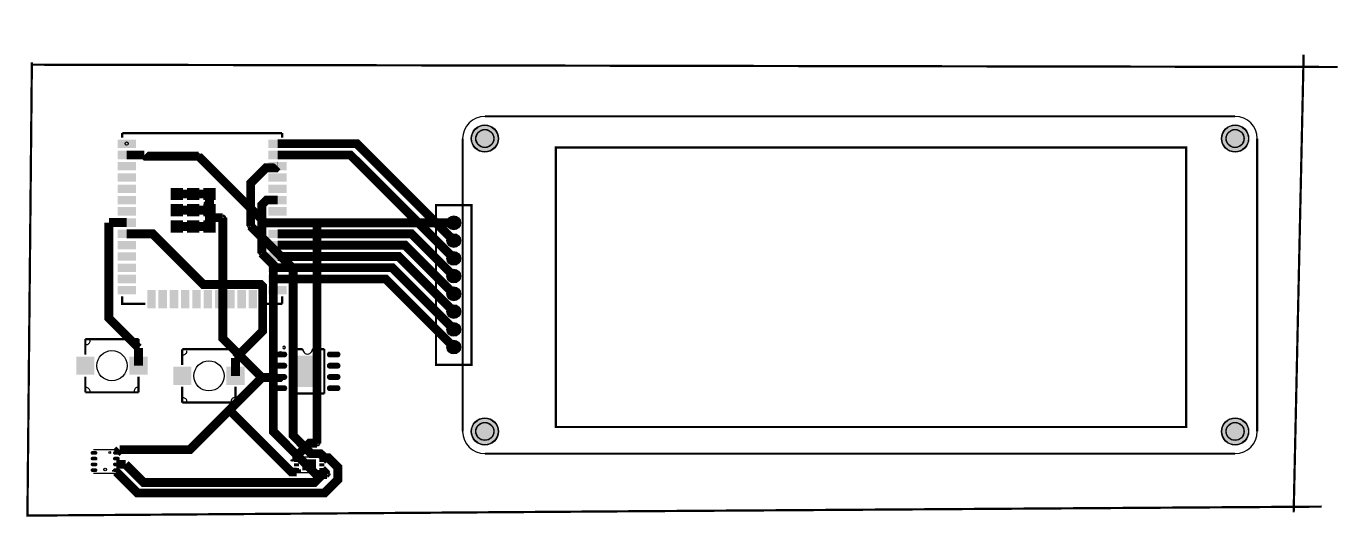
# Model space of a CAD drawing. Header units: millimetres. Extents: x 16 to 164, y -2 to 54.
import ezdxf

# ---------------------------------------------------------------- set-up
doc = ezdxf.new("R2010")
doc.units = ezdxf.units.MM
for name, color, linetype, true_color in [('BoardOutLine', 7, 'Continuous', 0xff00ff), ('BottomLayer', 7, 'Continuous', 0x0000ff), ('BottomSolderMaskLayer', 7, 'Continuous', 0xaa00ff), ('Document', 7, 'Continuous', 0xffffff), ('Hole', 7, 'Continuous', 0x222222), ('Multi-Layer', 7, 'Continuous', 0xc0c0c0), ('TopLayer', 7, 'Continuous', 0xff0000), ('TopPasteMaskLayer', 7, 'Continuous', 0x808080), ('TopSilkLayer', 7, 'Continuous', 0xffcc00), ('TopSolderMaskLayer', 7, 'Continuous', 0x800080)]:
    doc.layers.add(name, color=color, linetype=linetype, true_color=true_color)

msp = doc.modelspace()

# ---------------------------------------------------------------- hatches: boundary and pattern name
at = {"layer": 'BottomSolderMaskLayer'}
for points in [[(65.87, 40.96, 1), (68.92, 40.96, 1)], [(150.37, 40.96, 1), (153.42, 40.96, 1)], [(63.12, 31.46, 1), (64.67, 31.46, 1)], [(63.12, 29.46, 1), (64.67, 29.46, 1)], [(63.12, 27.46, 1), (64.67, 27.46, 1)], [(63.12, 25.46, 1), (64.67, 25.46, 1)], [(63.12, 23.46, 1), (64.67, 23.46, 1)], [(63.12, 21.46, 1), (64.67, 21.46, 1)], [(63.12, 19.46, 1), (64.67, 19.46, 1)], [(63.12, 17.46, 1), (64.67, 17.46, 1)], [(65.87, 7.96, 1), (68.92, 7.96, 1)], [(150.37, 7.96, 1), (153.42, 7.96, 1)]]:
    msp.add_hatch(color=256, dxfattribs=at).paths.add_polyline_path(points)
at = {"layer": 'Document'}
for points in [[(23.46, 5.5), (23.47, 5.5), (23.47, 5.57), (23.46, 5.57)], [(23.47, 5.61), (23.49, 5.61), (23.49, 5.67), (23.47, 5.67)], [(23.47, 5.48), (23.49, 5.48), (23.49, 5.58), (23.47, 5.58)], [(23.49, 5.48), (23.5, 5.48), (23.5, 5.68), (23.49, 5.68)], [(23.5, 5.54), (23.51, 5.54), (23.51, 5.69), (23.5, 5.69)], [(23.5, 5.47), (23.51, 5.47), (23.51, 5.53), (23.5, 5.53)], [(23.51, 5.65), (23.53, 5.65), (23.53, 5.69), (23.51, 5.69)], [(23.51, 5.55), (23.53, 5.55), (23.53, 5.61), (23.51, 5.61)], [(23.51, 5.47), (23.53, 5.47), (23.53, 5.51), (23.51, 5.51)], [(23.53, 5.67), (23.54, 5.67), (23.54, 5.69), (23.53, 5.69)], [(23.53, 5.57), (23.54, 5.57), (23.54, 5.6), (23.53, 5.6)], [(23.53, 5.47), (23.54, 5.47), (23.54, 5.5), (23.53, 5.5)], [(23.54, 5.67), (23.56, 5.67), (23.56, 5.69), (23.54, 5.69)], [(23.54, 5.57), (23.56, 5.57), (23.56, 5.6), (23.54, 5.6)], [(23.54, 5.47), (23.56, 5.47), (23.56, 5.5), (23.54, 5.5)], [(23.56, 5.64), (23.57, 5.64), (23.57, 5.69), (23.56, 5.69)], [(23.56, 5.55), (23.57, 5.55), (23.57, 5.62), (23.56, 5.62)], [(23.56, 5.47), (23.57, 5.47), (23.57, 5.51), (23.56, 5.51)], [(23.57, 5.47), (23.58, 5.47), (23.58, 5.69), (23.57, 5.69)], [(23.58, 5.6), (23.6, 5.6), (23.6, 5.68), (23.58, 5.68)], [(23.58, 5.48), (23.6, 5.48), (23.6, 5.58), (23.58, 5.58)], [(23.6, 5.61), (23.61, 5.61), (23.61, 5.67), (23.6, 5.67)], [(23.6, 5.48), (23.61, 5.48), (23.61, 5.58), (23.6, 5.58)], [(23.61, 5.51), (23.63, 5.51), (23.63, 5.55), (23.61, 5.55)], [(25.69, 5.65), (25.71, 5.65), (25.71, 5.62), (25.69, 5.62)], [(25.71, 5.65), (25.72, 5.65), (25.72, 5.62), (25.71, 5.62)], [(25.72, 5.67), (25.73, 5.67), (25.73, 5.62), (25.72, 5.62)], [(25.73, 5.68), (25.75, 5.68), (25.75, 5.64), (25.73, 5.64)], [(25.75, 5.68), (25.76, 5.68), (25.76, 5.47), (25.75, 5.47)], [(25.76, 5.69), (25.78, 5.69), (25.78, 5.47), (25.76, 5.47)], [(25.78, 5.69), (25.79, 5.69), (25.79, 5.47), (25.78, 5.47)], [(25.79, 5.69), (25.8, 5.69), (25.8, 5.47), (25.79, 5.47)]]:
    msp.add_hatch(color=256, dxfattribs=at).paths.add_polyline_path(points)
at = {"layer": 'Multi-Layer'}
for points in [[(65.9, 40.96, 1), (68.9, 40.96, 1)], [(150.4, 40.96, 1), (153.4, 40.96, 1)], [(63.15, 31.46, 1), (64.65, 31.46, 1)], [(63.15, 29.46, 1), (64.65, 29.46, 1)], [(63.15, 27.46, 1), (64.65, 27.46, 1)], [(63.15, 25.46, 1), (64.65, 25.46, 1)], [(63.15, 23.46, 1), (64.65, 23.46, 1)], [(63.15, 21.46, 1), (64.65, 21.46, 1)], [(63.15, 19.46, 1), (64.65, 19.46, 1)], [(63.15, 17.46, 1), (64.65, 17.46, 1)], [(65.9, 7.96, 1), (68.9, 7.96, 1)], [(150.4, 7.96, 1), (153.4, 7.96, 1)]]:
    msp.add_hatch(color=256, dxfattribs=at).paths.add_polyline_path(points)
at = {"layer": 'TopLayer'}
for points in [[(26.06, 40.83), (28.06, 40.83), (28.06, 39.93), (26.06, 39.93)], [(45.06, 39.93), (43.06, 39.93), (43.06, 40.83), (45.06, 40.83)], [(26.06, 39.56), (28.06, 39.56), (28.06, 38.66), (26.06, 38.66)], [(45.06, 38.66), (43.06, 38.66), (43.06, 39.56), (45.06, 39.56)], [(26.06, 38.29), (28.06, 38.29), (28.06, 37.39), (26.06, 37.39)], [(26.06, 37.02), (28.06, 37.02), (28.06, 36.12), (26.06, 36.12)], [(45.06, 37.39), (43.06, 37.39), (43.06, 38.29), (45.06, 38.29)], [(45.06, 36.12), (43.06, 36.12), (43.06, 37.02), (45.06, 37.02)], [(26.06, 35.75), (28.06, 35.75), (28.06, 34.85), (26.06, 34.85)], [(45.06, 34.85), (43.06, 34.85), (43.06, 35.75), (45.06, 35.75)], [(26.06, 34.48), (28.06, 34.48), (28.06, 33.58), (26.06, 33.58)], [(32.06, 34.05), (32.06, 35.38), (33.39, 35.38), (33.39, 34.05)], [(33.9, 34.05), (33.9, 35.38), (35.23, 35.38), (35.23, 34.05)], [(35.73, 34.05), (35.73, 35.38), (37.06, 35.38), (37.06, 34.05)], [(45.06, 33.58), (43.06, 33.58), (43.06, 34.48), (45.06, 34.48)], [(26.06, 33.21), (28.06, 33.21), (28.06, 32.31), (26.06, 32.31)], [(32.06, 32.21), (32.06, 33.54), (33.39, 33.54), (33.39, 32.21)], [(33.9, 32.21), (33.9, 33.54), (35.23, 33.54), (35.23, 32.21)], [(35.73, 32.21), (35.73, 33.54), (37.06, 33.54), (37.06, 32.21)], [(45.06, 32.31), (43.06, 32.31), (43.06, 33.21), (45.06, 33.21)], [(26.06, 31.94), (28.06, 31.94), (28.06, 31.04), (26.06, 31.04)], [(32.06, 30.38), (32.06, 31.71), (33.39, 31.71), (33.39, 30.38)], [(33.9, 30.38), (33.9, 31.71), (35.23, 31.71), (35.23, 30.38)], [(35.73, 30.38), (35.73, 31.71), (37.06, 31.71), (37.06, 30.38)], [(45.06, 31.04), (43.06, 31.04), (43.06, 31.94), (45.06, 31.94)], [(26.06, 30.67), (28.06, 30.67), (28.06, 29.77), (26.06, 29.77)], [(45.06, 29.77), (43.06, 29.77), (43.06, 30.67), (45.06, 30.67)], [(26.06, 29.4), (28.06, 29.4), (28.06, 28.5), (26.06, 28.5)], [(26.06, 28.13), (28.06, 28.13), (28.06, 27.23), (26.06, 27.23)], [(45.06, 28.5), (43.06, 28.5), (43.06, 29.4), (45.06, 29.4)], [(45.06, 27.23), (43.06, 27.23), (43.06, 28.13), (45.06, 28.13)], [(26.06, 26.86), (28.06, 26.86), (28.06, 25.96), (26.06, 25.96)], [(45.06, 25.96), (43.06, 25.96), (43.06, 26.86), (45.06, 26.86)], [(26.06, 25.59), (28.06, 25.59), (28.06, 24.69), (26.06, 24.69)], [(45.06, 24.69), (43.06, 24.69), (43.06, 25.59), (45.06, 25.59)], [(26.06, 24.32), (28.06, 24.32), (28.06, 23.42), (26.06, 23.42)], [(29.4, 23.87), (30.3, 23.87), (30.3, 21.87), (29.4, 21.87)], [(30.67, 23.87), (31.57, 23.87), (31.57, 21.87), (30.67, 21.87)], [(31.94, 23.87), (32.84, 23.87), (32.84, 21.87), (31.94, 21.87)], [(33.21, 23.87), (34.11, 23.87), (34.11, 21.87), (33.21, 21.87)], [(34.48, 23.87), (35.38, 23.87), (35.38, 21.87), (34.48, 21.87)], [(35.75, 23.87), (36.65, 23.87), (36.65, 21.87), (35.75, 21.87)], [(37.02, 23.87), (37.92, 23.87), (37.92, 21.87), (37.02, 21.87)], [(38.29, 23.87), (39.19, 23.87), (39.19, 21.87), (38.29, 21.87)], [(39.56, 23.87), (40.46, 23.87), (40.46, 21.87), (39.56, 21.87)], [(40.83, 23.87), (41.73, 23.87), (41.73, 21.87), (40.83, 21.87)], [(45.06, 23.42), (43.06, 23.42), (43.06, 24.32), (45.06, 24.32)], [(21.4, 16.37), (23.4, 16.37), (23.4, 14.37), (21.4, 14.37)], [(27.4, 16.37), (29.4, 16.37), (29.4, 14.37), (27.4, 14.37)], [(43.87, 16.34, -0.785398), (43.87, 16.94), (44.87, 16.94, -0.785398), (44.87, 16.34)], [(45.87, 16.48), (48.87, 16.48), (48.87, 12.98), (45.87, 12.98)], [(49.87, 16.34, -0.785398), (49.87, 16.94), (50.87, 16.94, -0.785398), (50.87, 16.34)], [(32.32, 15.22), (34.32, 15.22), (34.32, 13.22), (32.32, 13.22)], [(38.32, 15.22), (40.32, 15.22), (40.32, 13.22), (38.32, 13.22)], [(43.87, 15.07, -0.785398), (43.87, 15.67), (44.87, 15.67, -0.785398), (44.87, 15.07)], [(49.87, 15.07, -0.785398), (49.87, 15.67), (50.87, 15.67, -0.785398), (50.87, 15.07)], [(43.87, 13.8, -0.785398), (43.87, 14.4), (44.87, 14.4, -0.785398), (44.87, 13.8)], [(49.87, 13.8, -0.785398), (49.87, 14.4), (50.87, 14.4, -0.785398), (50.87, 13.8)], [(43.87, 12.53, -0.785398), (43.87, 13.13), (44.87, 13.13, -0.785398), (44.87, 12.53)], [(49.87, 12.53, -0.785398), (49.87, 13.13), (50.87, 13.13, -0.785398), (50.87, 12.53)], [(23.18, 5.37, -0.785398), (23.18, 5.73), (23.58, 5.73, -0.785398), (23.58, 5.37)], [(23.18, 4.72, -0.785398), (23.18, 5.08), (23.58, 5.08, -0.785398), (23.58, 4.72)], [(25.7, 5.37, -0.785398), (25.7, 5.73), (26.1, 5.73, -0.785398), (26.1, 5.37)], [(25.7, 4.72, -0.785398), (25.7, 5.08), (26.1, 5.08, -0.785398), (26.1, 4.72)], [(45.95, 4.83), (46.45, 4.83), (46.45, 4.55), (45.95, 4.55)], [(46.88, 4.79), (48.38, 4.79), (48.38, 3.59), (46.88, 3.59)], [(48.8, 4.83), (49.31, 4.83), (49.31, 4.55), (48.8, 4.55)], [(23.18, 4.07, -0.785398), (23.18, 4.43), (23.58, 4.43, -0.785398), (23.58, 4.07)], [(23.18, 3.41, -0.785398), (23.18, 3.78), (23.58, 3.78, -0.785398), (23.58, 3.41)], [(25.7, 4.07, -0.785398), (25.7, 4.43), (26.1, 4.43, -0.785398), (26.1, 4.07)], [(25.7, 3.41, -0.785398), (25.7, 3.78), (26.1, 3.78, -0.785398), (26.1, 3.41)], [(45.95, 4.33), (46.45, 4.33), (46.45, 4.05), (45.95, 4.05)], [(45.95, 3.83), (46.45, 3.83), (46.45, 3.55), (45.95, 3.55)], [(48.8, 4.33), (49.31, 4.33), (49.31, 4.05), (48.8, 4.05)], [(48.8, 3.83), (49.31, 3.83), (49.31, 3.55), (48.8, 3.55)]]:
    msp.add_hatch(color=256, dxfattribs=at).paths.add_polyline_path(points)
at = {"layer": 'TopPasteMaskLayer'}
for points in [[(26.06, 40.83), (28.06, 40.83), (28.06, 39.93), (26.06, 39.93)], [(45.06, 39.93), (43.06, 39.93), (43.06, 40.83), (45.06, 40.83)], [(26.06, 39.56), (28.06, 39.56), (28.06, 38.66), (26.06, 38.66)], [(45.06, 38.66), (43.06, 38.66), (43.06, 39.56), (45.06, 39.56)], [(26.06, 38.29), (28.06, 38.29), (28.06, 37.39), (26.06, 37.39)], [(26.06, 37.02), (28.06, 37.02), (28.06, 36.12), (26.06, 36.12)], [(45.06, 37.39), (43.06, 37.39), (43.06, 38.29), (45.06, 38.29)], [(45.06, 36.12), (43.06, 36.12), (43.06, 37.02), (45.06, 37.02)], [(26.06, 35.75), (28.06, 35.75), (28.06, 34.85), (26.06, 34.85)], [(45.06, 34.85), (43.06, 34.85), (43.06, 35.75), (45.06, 35.75)], [(26.06, 34.48), (28.06, 34.48), (28.06, 33.58), (26.06, 33.58)], [(32.06, 34.05), (32.06, 35.38), (33.39, 35.38), (33.39, 34.05)], [(33.9, 34.05), (33.9, 35.38), (35.23, 35.38), (35.23, 34.05)], [(35.73, 34.05), (35.73, 35.38), (37.06, 35.38), (37.06, 34.05)], [(45.06, 33.58), (43.06, 33.58), (43.06, 34.48), (45.06, 34.48)], [(26.06, 33.21), (28.06, 33.21), (28.06, 32.31), (26.06, 32.31)], [(32.06, 32.21), (32.06, 33.54), (33.39, 33.54), (33.39, 32.21)], [(33.9, 32.21), (33.9, 33.54), (35.23, 33.54), (35.23, 32.21)], [(35.73, 32.21), (35.73, 33.54), (37.06, 33.54), (37.06, 32.21)], [(45.06, 32.31), (43.06, 32.31), (43.06, 33.21), (45.06, 33.21)], [(26.06, 31.94), (28.06, 31.94), (28.06, 31.04), (26.06, 31.04)], [(32.06, 30.38), (32.06, 31.71), (33.39, 31.71), (33.39, 30.38)], [(33.9, 30.38), (33.9, 31.71), (35.23, 31.71), (35.23, 30.38)], [(35.73, 30.38), (35.73, 31.71), (37.06, 31.71), (37.06, 30.38)], [(45.06, 31.04), (43.06, 31.04), (43.06, 31.94), (45.06, 31.94)], [(26.06, 30.67), (28.06, 30.67), (28.06, 29.77), (26.06, 29.77)], [(45.06, 29.77), (43.06, 29.77), (43.06, 30.67), (45.06, 30.67)], [(26.06, 29.4), (28.06, 29.4), (28.06, 28.5), (26.06, 28.5)], [(26.06, 28.13), (28.06, 28.13), (28.06, 27.23), (26.06, 27.23)], [(45.06, 28.5), (43.06, 28.5), (43.06, 29.4), (45.06, 29.4)], [(45.06, 27.23), (43.06, 27.23), (43.06, 28.13), (45.06, 28.13)], [(26.06, 26.86), (28.06, 26.86), (28.06, 25.96), (26.06, 25.96)], [(45.06, 25.96), (43.06, 25.96), (43.06, 26.86), (45.06, 26.86)], [(26.06, 25.59), (28.06, 25.59), (28.06, 24.69), (26.06, 24.69)], [(45.06, 24.69), (43.06, 24.69), (43.06, 25.59), (45.06, 25.59)], [(26.06, 24.32), (28.06, 24.32), (28.06, 23.42), (26.06, 23.42)], [(29.4, 23.87), (30.3, 23.87), (30.3, 21.87), (29.4, 21.87)], [(30.67, 23.87), (31.57, 23.87), (31.57, 21.87), (30.67, 21.87)], [(31.94, 23.87), (32.84, 23.87), (32.84, 21.87), (31.94, 21.87)], [(33.21, 23.87), (34.11, 23.87), (34.11, 21.87), (33.21, 21.87)], [(34.48, 23.87), (35.38, 23.87), (35.38, 21.87), (34.48, 21.87)], [(35.75, 23.87), (36.65, 23.87), (36.65, 21.87), (35.75, 21.87)], [(37.02, 23.87), (37.92, 23.87), (37.92, 21.87), (37.02, 21.87)], [(38.29, 23.87), (39.19, 23.87), (39.19, 21.87), (38.29, 21.87)], [(39.56, 23.87), (40.46, 23.87), (40.46, 21.87), (39.56, 21.87)], [(40.83, 23.87), (41.73, 23.87), (41.73, 21.87), (40.83, 21.87)], [(45.06, 23.42), (43.06, 23.42), (43.06, 24.32), (45.06, 24.32)], [(21.4, 16.37), (23.4, 16.37), (23.4, 14.37), (21.4, 14.37)], [(27.4, 16.37), (29.4, 16.37), (29.4, 14.37), (27.4, 14.37)], [(43.87, 16.34, -0.785398), (43.87, 16.94), (44.87, 16.94, -0.785398), (44.87, 16.34)], [(45.87, 16.48), (48.87, 16.48), (48.87, 12.98), (45.87, 12.98)], [(49.87, 16.34, -0.785398), (49.87, 16.94), (50.87, 16.94, -0.785398), (50.87, 16.34)], [(32.32, 15.22), (34.32, 15.22), (34.32, 13.22), (32.32, 13.22)], [(38.32, 15.22), (40.32, 15.22), (40.32, 13.22), (38.32, 13.22)], [(43.87, 15.07, -0.785398), (43.87, 15.67), (44.87, 15.67, -0.785398), (44.87, 15.07)], [(49.87, 15.07, -0.785398), (49.87, 15.67), (50.87, 15.67, -0.785398), (50.87, 15.07)], [(43.87, 13.8, -0.785398), (43.87, 14.4), (44.87, 14.4, -0.785398), (44.87, 13.8)], [(49.87, 13.8, -0.785398), (49.87, 14.4), (50.87, 14.4, -0.785398), (50.87, 13.8)], [(43.87, 12.53, -0.785398), (43.87, 13.13), (44.87, 13.13, -0.785398), (44.87, 12.53)], [(49.87, 12.53, -0.785398), (49.87, 13.13), (50.87, 13.13, -0.785398), (50.87, 12.53)], [(23.18, 5.37, -0.785398), (23.18, 5.73), (23.58, 5.73, -0.785398), (23.58, 5.37)], [(23.18, 4.72, -0.785398), (23.18, 5.08), (23.58, 5.08, -0.785398), (23.58, 4.72)], [(25.7, 5.37, -0.785398), (25.7, 5.73), (26.1, 5.73, -0.785398), (26.1, 5.37)], [(25.7, 4.72, -0.785398), (25.7, 5.08), (26.1, 5.08, -0.785398), (26.1, 4.72)], [(45.95, 4.83), (46.45, 4.83), (46.45, 4.55), (45.95, 4.55)], [(46.88, 4.79), (48.38, 4.79), (48.38, 3.59), (46.88, 3.59)], [(48.8, 4.83), (49.31, 4.83), (49.31, 4.55), (48.8, 4.55)], [(23.18, 4.07, -0.785398), (23.18, 4.43), (23.58, 4.43, -0.785398), (23.58, 4.07)], [(23.18, 3.41, -0.785398), (23.18, 3.78), (23.58, 3.78, -0.785398), (23.58, 3.41)], [(25.7, 4.07, -0.785398), (25.7, 4.43), (26.1, 4.43, -0.785398), (26.1, 4.07)], [(25.7, 3.41, -0.785398), (25.7, 3.78), (26.1, 3.78, -0.785398), (26.1, 3.41)], [(45.95, 4.33), (46.45, 4.33), (46.45, 4.05), (45.95, 4.05)], [(45.95, 3.83), (46.45, 3.83), (46.45, 3.55), (45.95, 3.55)], [(48.8, 4.33), (49.31, 4.33), (49.31, 4.05), (48.8, 4.05)], [(48.8, 3.83), (49.31, 3.83), (49.31, 3.55), (48.8, 3.55)]]:
    msp.add_hatch(color=256, dxfattribs=at).paths.add_polyline_path(points)
at = {"layer": 'TopSolderMaskLayer'}
for points in [[(65.87, 40.96, 1), (68.92, 40.96, 1)], [(150.37, 40.96, 1), (153.42, 40.96, 1)], [(26.03, 40.85), (28.09, 40.85), (28.09, 39.9), (26.03, 39.9)], [(45.09, 39.9), (43.03, 39.9), (43.03, 40.85), (45.09, 40.85)], [(26.03, 39.58), (28.09, 39.58), (28.09, 38.63), (26.03, 38.63)], [(45.09, 38.63), (43.03, 38.63), (43.03, 39.58), (45.09, 39.58)], [(26.03, 38.31), (28.09, 38.31), (28.09, 37.36), (26.03, 37.36)], [(26.03, 37.04), (28.09, 37.04), (28.09, 36.09), (26.03, 36.09)], [(45.09, 37.36), (43.03, 37.36), (43.03, 38.31), (45.09, 38.31)], [(45.09, 36.09), (43.03, 36.09), (43.03, 37.04), (45.09, 37.04)], [(26.03, 35.77), (28.09, 35.77), (28.09, 34.82), (26.03, 34.82)], [(45.09, 34.82), (43.03, 34.82), (43.03, 35.77), (45.09, 35.77)], [(26.03, 34.5), (28.09, 34.5), (28.09, 33.55), (26.03, 33.55)], [(32.03, 34.02), (32.03, 35.4), (33.42, 35.4), (33.42, 34.02)], [(33.87, 34.02), (33.87, 35.4), (35.25, 35.4), (35.25, 34.02)], [(35.7, 34.02), (35.7, 35.4), (37.09, 35.4), (37.09, 34.02)], [(45.09, 33.55), (43.03, 33.55), (43.03, 34.5), (45.09, 34.5)], [(26.03, 33.23), (28.09, 33.23), (28.09, 32.28), (26.03, 32.28)], [(32.03, 32.19), (32.03, 33.57), (33.42, 33.57), (33.42, 32.19)], [(33.87, 32.19), (33.87, 33.57), (35.25, 33.57), (35.25, 32.19)], [(35.7, 32.19), (35.7, 33.57), (37.09, 33.57), (37.09, 32.19)], [(45.09, 32.28), (43.03, 32.28), (43.03, 33.23), (45.09, 33.23)], [(26.03, 31.96), (28.09, 31.96), (28.09, 31.01), (26.03, 31.01)], [(32.03, 30.35), (32.03, 31.73), (33.42, 31.73), (33.42, 30.35)], [(33.87, 30.35), (33.87, 31.73), (35.25, 31.73), (35.25, 30.35)], [(35.7, 30.35), (35.7, 31.73), (37.09, 31.73), (37.09, 30.35)], [(45.09, 31.01), (43.03, 31.01), (43.03, 31.96), (45.09, 31.96)], [(63.12, 31.46, 1), (64.67, 31.46, 1)], [(26.03, 30.69), (28.09, 30.69), (28.09, 29.74), (26.03, 29.74)], [(45.09, 29.74), (43.03, 29.74), (43.03, 30.69), (45.09, 30.69)], [(63.12, 29.46, 1), (64.67, 29.46, 1)], [(26.03, 29.42), (28.09, 29.42), (28.09, 28.47), (26.03, 28.47)], [(26.03, 28.15), (28.09, 28.15), (28.09, 27.2), (26.03, 27.2)], [(45.09, 28.47), (43.03, 28.47), (43.03, 29.42), (45.09, 29.42)], [(45.09, 27.2), (43.03, 27.2), (43.03, 28.15), (45.09, 28.15)], [(63.12, 27.46, 1), (64.67, 27.46, 1)], [(26.03, 26.88), (28.09, 26.88), (28.09, 25.93), (26.03, 25.93)], [(45.09, 25.93), (43.03, 25.93), (43.03, 26.88), (45.09, 26.88)], [(26.03, 25.61), (28.09, 25.61), (28.09, 24.66), (26.03, 24.66)], [(45.09, 24.66), (43.03, 24.66), (43.03, 25.61), (45.09, 25.61)], [(63.12, 25.46, 1), (64.67, 25.46, 1)], [(26.03, 24.34), (28.09, 24.34), (28.09, 23.39), (26.03, 23.39)], [(29.37, 23.89), (30.32, 23.89), (30.32, 21.84), (29.37, 21.84)], [(30.64, 23.89), (31.59, 23.89), (31.59, 21.84), (30.64, 21.84)], [(31.91, 23.89), (32.86, 23.89), (32.86, 21.84), (31.91, 21.84)], [(33.18, 23.89), (34.13, 23.89), (34.13, 21.84), (33.18, 21.84)], [(34.45, 23.89), (35.4, 23.89), (35.4, 21.84), (34.45, 21.84)], [(35.72, 23.89), (36.67, 23.89), (36.67, 21.84), (35.72, 21.84)], [(36.99, 23.89), (37.94, 23.89), (37.94, 21.84), (36.99, 21.84)], [(38.26, 23.89), (39.21, 23.89), (39.21, 21.84), (38.26, 21.84)], [(39.53, 23.89), (40.48, 23.89), (40.48, 21.84), (39.53, 21.84)], [(40.8, 23.89), (41.75, 23.89), (41.75, 21.84), (40.8, 21.84)], [(45.09, 23.39), (43.03, 23.39), (43.03, 24.34), (45.09, 24.34)], [(63.12, 23.46, 1), (64.67, 23.46, 1)], [(63.12, 21.46, 1), (64.67, 21.46, 1)], [(63.12, 19.46, 1), (64.67, 19.46, 1)], [(63.12, 17.46, 1), (64.67, 17.46, 1)], [(21.37, 16.39), (23.43, 16.39), (23.43, 14.34), (21.37, 14.34)], [(27.37, 16.39), (29.43, 16.39), (29.43, 14.34), (27.37, 14.34)], [(43.86, 16.31, -0.785398), (43.86, 16.96), (44.89, 16.96, -0.785398), (44.89, 16.31)], [(45.85, 16.51), (48.9, 16.51), (48.9, 12.96), (45.85, 12.96)], [(49.86, 16.31, -0.785398), (49.86, 16.96), (50.89, 16.96, -0.785398), (50.89, 16.31)], [(32.3, 15.25), (34.35, 15.25), (34.35, 13.2), (32.3, 13.2)], [(38.3, 15.25), (40.35, 15.25), (40.35, 13.2), (38.3, 13.2)], [(43.86, 15.04, -0.785398), (43.86, 15.69), (44.89, 15.69, -0.785398), (44.89, 15.04)], [(49.86, 15.04, -0.785398), (49.86, 15.69), (50.89, 15.69, -0.785398), (50.89, 15.04)], [(43.86, 13.77, -0.785398), (43.86, 14.42), (44.89, 14.42, -0.785398), (44.89, 13.77)], [(49.86, 13.77, -0.785398), (49.86, 14.42), (50.89, 14.42, -0.785398), (50.89, 13.77)], [(43.86, 12.5, -0.785398), (43.86, 13.15), (44.89, 13.15, -0.785398), (44.89, 12.5)], [(49.86, 12.5, -0.785398), (49.86, 13.15), (50.89, 13.15, -0.785398), (50.89, 12.5)], [(65.87, 7.96, 1), (68.92, 7.96, 1)], [(150.37, 7.96, 1), (153.42, 7.96, 1)], [(23.15, 5.34, -0.785398), (23.15, 5.75), (23.61, 5.75, -0.785398), (23.61, 5.34)], [(23.15, 4.69, -0.785398), (23.15, 5.1), (23.61, 5.1, -0.785398), (23.61, 4.69)], [(23.15, 4.04, -0.785398), (23.15, 4.45), (23.61, 4.45, -0.785398), (23.61, 4.04)], [(25.67, 5.34, -0.785398), (25.67, 5.75), (26.13, 5.75, -0.785398), (26.13, 5.34)], [(25.67, 4.69, -0.785398), (25.67, 5.1), (26.13, 5.1, -0.785398), (26.13, 4.69)], [(25.67, 4.04, -0.785398), (25.67, 4.45), (26.13, 4.45, -0.785398), (26.13, 4.04)], [(45.92, 4.86), (46.48, 4.86), (46.48, 4.53), (45.92, 4.53)], [(46.85, 4.82), (48.4, 4.82), (48.4, 3.57), (46.85, 3.57)], [(48.77, 4.86), (49.33, 4.86), (49.33, 4.53), (48.77, 4.53)], [(23.15, 3.39, -0.785398), (23.15, 3.8), (23.61, 3.8, -0.785398), (23.61, 3.39)], [(25.67, 3.39, -0.785398), (25.67, 3.8), (26.13, 3.8, -0.785398), (26.13, 3.39)], [(45.92, 4.36), (46.48, 4.36), (46.48, 4.03), (45.92, 4.03)], [(45.92, 3.86), (46.48, 3.86), (46.48, 3.53), (45.92, 3.53)], [(48.77, 4.36), (49.33, 4.36), (49.33, 4.03), (48.77, 4.03)], [(48.77, 3.86), (49.33, 3.86), (49.33, 3.53), (48.77, 3.53)]]:
    msp.add_hatch(color=256, dxfattribs=at).paths.add_polyline_path(points)

# ---------------------------------------------------------------- linework, layer by layer
at = {"layer": 'BoardOutLine', "const_width": 0.254}
for points in [[(159.62, 50.4), (158.5, -1.14)], [(161.67, -0.51), (85.85, -1.02), (15.88, -1.52), (16.38, 49.53)], [(16.51, 49.28), (163.45, 49.02)]]:
    msp.add_lwpolyline(points, dxfattribs=at)
at = {"layer": 'BottomLayer', "const_width": 1}
for points in [[(48.49, 31.46), (42.66, 31.46), (35.15, 38.97)], [(42.29, 14.03), (37.88, 18.44), (37.88, 32.05)], [(41.02, 31.09), (45.8, 26.31), (45.8, 7.51), (47.84, 5.46), (48.13, 5.46)], [(48.49, 6.63), (48.49, 31.46)], [(63.9, 31.46), (48.49, 31.46)], [(49.62, 3.12), (48.39, 3.12), (43.58, 7.94), (43.58, 26.74), (42.29, 28.02)]]:
    msp.add_lwpolyline(points, dxfattribs=at)
at = {"layer": 'BottomSolderMaskLayer'}
for centre, radius in [((67.4, 40.96), 1.53), ((67.4, 40.96), 1.02), ((151.9, 40.96), 1.53), ((151.9, 40.96), 1.02), ((63.9, 31.46), 0.775), ((63.9, 31.46), 0.517), ((63.9, 29.46), 0.775), ((63.9, 29.46), 0.517), ((63.9, 27.46), 0.775), ((63.9, 27.46), 0.517), ((63.9, 25.46), 0.775), ((63.9, 25.46), 0.517), ((63.9, 23.46), 0.775), ((63.9, 23.46), 0.517), ((63.9, 21.46), 0.775), ((63.9, 21.46), 0.517), ((63.9, 19.46), 0.775), ((63.9, 19.46), 0.517), ((63.9, 17.46), 0.775), ((63.9, 17.46), 0.517), ((67.4, 7.96), 1.53), ((67.4, 7.96), 1.02), ((151.9, 7.96), 1.53), ((151.9, 7.96), 1.02)]:
    msp.add_circle(centre, radius, dxfattribs=at)
at = {"layer": 'Document'}
for centre, radius in [((27.05, 40.39), 0.18), ((44.4, 16.81), 0.15), ((25.15, 5.59), 0.1), ((45.82, 4.69), 0.0749), ((24.64, 3.68), 0.15)]:
    msp.add_circle(centre, radius, dxfattribs=at)
at = {"layer": 'Hole'}
for centre in [(35.15, 38.97), (37.88, 32.05), (41.02, 31.09), (42.29, 28.02), (42.29, 14.03), (48.49, 6.63), (48.13, 5.46), (49.62, 3.12)]:
    msp.add_circle(centre, 0.153, dxfattribs=at)
at = {"layer": 'Multi-Layer'}
for centre, radius in [((67.4, 40.96), 1.5), ((67.4, 40.96), 1), ((151.9, 40.96), 1.5), ((151.9, 40.96), 1), ((35.15, 38.97), 0.305), ((37.88, 32.05), 0.305), ((41.02, 31.09), 0.305), ((63.9, 31.46), 0.75), ((63.9, 31.46), 0.5), ((63.9, 29.46), 0.75), ((63.9, 29.46), 0.5), ((42.29, 28.02), 0.305), ((63.9, 27.46), 0.75), ((63.9, 27.46), 0.5), ((63.9, 25.46), 0.75), ((63.9, 25.46), 0.5), ((63.9, 23.46), 0.75), ((63.9, 23.46), 0.5), ((63.9, 21.46), 0.75), ((63.9, 21.46), 0.5), ((63.9, 19.46), 0.75), ((63.9, 19.46), 0.5), ((63.9, 17.46), 0.75), ((63.9, 17.46), 0.5), ((42.29, 14.03), 0.305), ((67.4, 7.96), 1.5), ((67.4, 7.96), 1), ((151.9, 7.96), 1.5), ((151.9, 7.96), 1), ((48.49, 6.63), 0.305), ((48.13, 5.46), 0.305), ((49.62, 3.12), 0.305)]:
    msp.add_circle(centre, radius, dxfattribs=at)
at = {"layer": 'TopLayer', "const_width": 1}
for points in [[(63.9, 29.46), (52.98, 40.38), (44.06, 40.38)], [(27.06, 39.11), (29.06, 39.11)], [(35.15, 38.97), (29.2, 38.97), (29.06, 39.11)], [(63.9, 27.46), (52.25, 39.11), (44.06, 39.11)], [(43.86, 37.67), (42.77, 37.67), (41.02, 35.92), (41.02, 31.09)], [(43.86, 37.67), (43.87, 37.67), (44.03, 37.84)], [(44.06, 37.84), (44.03, 37.84)], [(32.73, 34.71), (34.56, 34.71)], [(34.56, 34.71), (36.39, 34.71)], [(36.39, 33.71), (36.23, 33.54), (36.23, 32.88)], [(36.39, 34.71), (36.39, 34.54)], [(36.39, 33.71), (36.39, 34.54)], [(36.39, 32.88), (36.39, 33.71)], [(44.06, 34.03), (42.82, 34.03), (42.29, 33.5), (42.29, 28.02)], [(32.73, 32.88), (34.56, 32.88)], [(34.56, 32.88), (36.23, 32.88)], [(36.39, 32.88), (36.39, 32.05)], [(36.39, 32.05), (36.39, 31.21)], [(36.39, 32.05), (37.88, 32.05)], [(28.4, 17.37), (25.06, 20.71), (25.06, 31.49)], [(27.06, 31.49), (25.06, 31.49)], [(34.56, 31.04), (32.73, 31.04)], [(36.39, 31.04), (34.56, 31.04)], [(36.39, 31.04), (36.39, 31.21)], [(39.32, 16.22), (42.38, 19.28), (42.38, 24.3), (42.16, 24.52), (35.69, 24.52), (30, 30.22), (27.06, 30.22)], [(63.9, 25.46), (59.14, 30.22), (44.06, 30.22)], [(63.9, 23.46), (58.41, 28.95), (44.06, 28.95)], [(63.9, 21.46), (57.68, 27.68), (44.06, 27.68)], [(63.9, 19.46), (56.95, 26.41), (44.06, 26.41)], [(63.9, 17.46), (56.22, 25.14), (44.06, 25.14)], [(28.4, 15.37), (28.4, 17.37)], [(39.32, 14.22), (39.32, 16.22)], [(42.29, 14.03), (38.63, 10.37)], [(42.29, 14.03), (44.3, 14.03), (44.37, 14.1)], [(38.63, 10.37), (34.17, 5.91), (26.26, 5.91)], [(46.2, 3.39), (45.6, 3.39), (38.63, 10.37)], [(26.26, 5.91), (25.9, 5.55)], [(46.2, 4.99), (46.2, 5.19), (47.64, 6.63), (48.49, 6.63)], [(48.13, 5.46), (48.87, 5.46), (49.35, 4.99)], [(25.9, 3.41), (28.28, 1.03), (49.34, 1.03), (50.84, 2.53), (50.84, 3.91), (49.76, 4.99), (49.35, 4.99)], [(26.93, 4.25), (25.9, 4.25)], [(26.93, 4.25), (28.97, 2.21), (48.19, 2.21), (49.36, 3.38)], [(46.2, 4.99), (46.2, 4.69)], [(49.35, 4.99), (49.05, 4.69)], [(25.9, 3.41), (25.9, 3.6)], [(46.2, 3.39), (46.2, 3.69)], [(49.36, 3.38), (49.05, 3.69)], [(49.46, 3.28), (49.36, 3.38)], [(49.62, 3.12), (49.46, 3.28)]]:
    msp.add_lwpolyline(points, dxfattribs=at)
at = {"layer": 'TopSilkLayer'}
for points, const_width in [([(67.4, 43.46), (147.4, 43.46)], 0.254), ([(151.9, 43.46), (147.4, 43.46)], 0.254), ([(26.56, 41.57), (26.56, 41.06)], 0.254), ([(44.56, 41.57), (26.56, 41.57)], 0.254), ([(44.58, 41.06), (44.58, 41.57)], 0.254), ([(64.9, 7.96), (64.9, 40.96)], 0.254), ([(154.4, 40.96), (154.4, 7.96)], 0.254), ([(26.56, 23.19), (26.56, 22.35), (29.16, 22.35)], 0.254), ([(41.96, 22.35), (44.58, 22.35)], 0.254), ([(44.58, 22.35), (44.58, 23.19)], 0.254), ([(22.4, 18.37), (22.4, 16.6)], 0.254), ([(22.4, 18.37), (28.4, 18.37)], 0.254), ([(28.4, 16.6), (28.4, 18.37)], 0.254), ([(33.32, 17.22), (33.32, 15.46)], 0.254), ([(33.32, 17.22), (39.32, 17.22)], 0.254), ([(39.32, 15.46), (39.32, 17.22)], 0.254), ([(45.42, 17.23), (46.89, 17.23)], 0.254), ([(45.42, 12.23), (45.42, 17.23)], 0.254), ([(49.32, 17.23), (47.98, 17.23)], 0.254), ([(49.32, 12.23), (49.32, 17.23)], 0.254), ([(22.4, 14.14), (22.4, 12.37)], 0.254), ([(28.4, 12.37), (28.4, 14.14)], 0.254), ([(28.4, 12.37), (22.4, 12.37)], 0.254), ([(33.32, 12.99), (33.32, 11.22)], 0.254), ([(39.32, 11.22), (39.32, 12.99)], 0.254), ([(45.42, 12.23), (49.32, 12.23)], 0.254), ([(39.32, 11.22), (33.32, 11.22)], 0.254), ([(25.96, 5.9), (23.31, 5.9)], 0.152), ([(46.05, 5.07), (49.2, 5.07)], 0.152), ([(67.4, 5.46), (147.4, 5.46)], 0.254), ([(151.9, 5.46), (147.4, 5.46)], 0.254), ([(25.96, 3.25), (23.31, 3.25)], 0.152), ([(46.05, 3.31), (49.2, 3.31)], 0.152)]:
    msp.add_lwpolyline(points, dxfattribs=dict(at, const_width=const_width))
at = {"layer": 'TopSilkLayer', "const_width": 0.254}
for points in [[(75.4, 39.96), (146.4, 39.96), (146.4, 8.46), (75.4, 8.46), (75.4, 39.96)], [(61.9, 33.46), (65.9, 33.46), (65.9, 15.46), (61.9, 15.46), (61.9, 33.46)]]:
    msp.add_lwpolyline(points, close=True, dxfattribs=at)
at = {"layer": 'TopSilkLayer'}
for centre, radius in [((25.4, 15.37), 1.7), ((36.32, 14.22), 1.7), ((25.15, 5.59), 0.1), ((45.65, 4.69), 0.0749), ((24.64, 3.68), 0.15)]:
    msp.add_circle(centre, radius, dxfattribs=at)
for centre, radius, start, end in [((67.4, 40.96), 2.5, 90, 180), ((151.9, 40.96), 2.5, 0, 90), ((22.5, 18.17), 0.433, 265.9711, 3.9658), ((28.37, 18.3), 0.433, 175.9711, 273.9658), ((33.42, 17.03), 0.433, 265.9711, 3.9658), ((39.29, 17.16), 0.433, 175.9711, 273.9658), ((44.78, 17.42), 0.15, 0.4851, 359.5149), ((47.43, 17.23), 0.546, 180.0333, 0.0333), ((22.5, 12.47), 0.433, 355.9711, 93.9658), ((28.33, 12.5), 0.433, 85.9711, 183.9658), ((33.42, 11.32), 0.433, 355.9711, 93.9658), ((39.25, 11.35), 0.433, 85.9711, 183.9658), ((67.4, 7.96), 2.5, 180, 270), ((151.9, 7.96), 2.5, 270, 0)]:
    msp.add_arc(centre, radius, start, end, dxfattribs=at)
at = {"layer": 'TopSolderMaskLayer'}
for centre, radius in [((67.4, 40.96), 1.53), ((67.4, 40.96), 1.02), ((151.9, 40.96), 1.53), ((151.9, 40.96), 1.02), ((63.9, 31.46), 0.775), ((63.9, 31.46), 0.517), ((63.9, 29.46), 0.775), ((63.9, 29.46), 0.517), ((63.9, 27.46), 0.775), ((63.9, 27.46), 0.517), ((63.9, 25.46), 0.775), ((63.9, 25.46), 0.517), ((63.9, 23.46), 0.775), ((63.9, 23.46), 0.517), ((63.9, 21.46), 0.775), ((63.9, 21.46), 0.517), ((63.9, 19.46), 0.775), ((63.9, 19.46), 0.517), ((63.9, 17.46), 0.775), ((63.9, 17.46), 0.517), ((67.4, 7.96), 1.53), ((67.4, 7.96), 1.02), ((151.9, 7.96), 1.53), ((151.9, 7.96), 1.02)]:
    msp.add_circle(centre, radius, dxfattribs=at)

doc.saveas('drawing.dxf')
